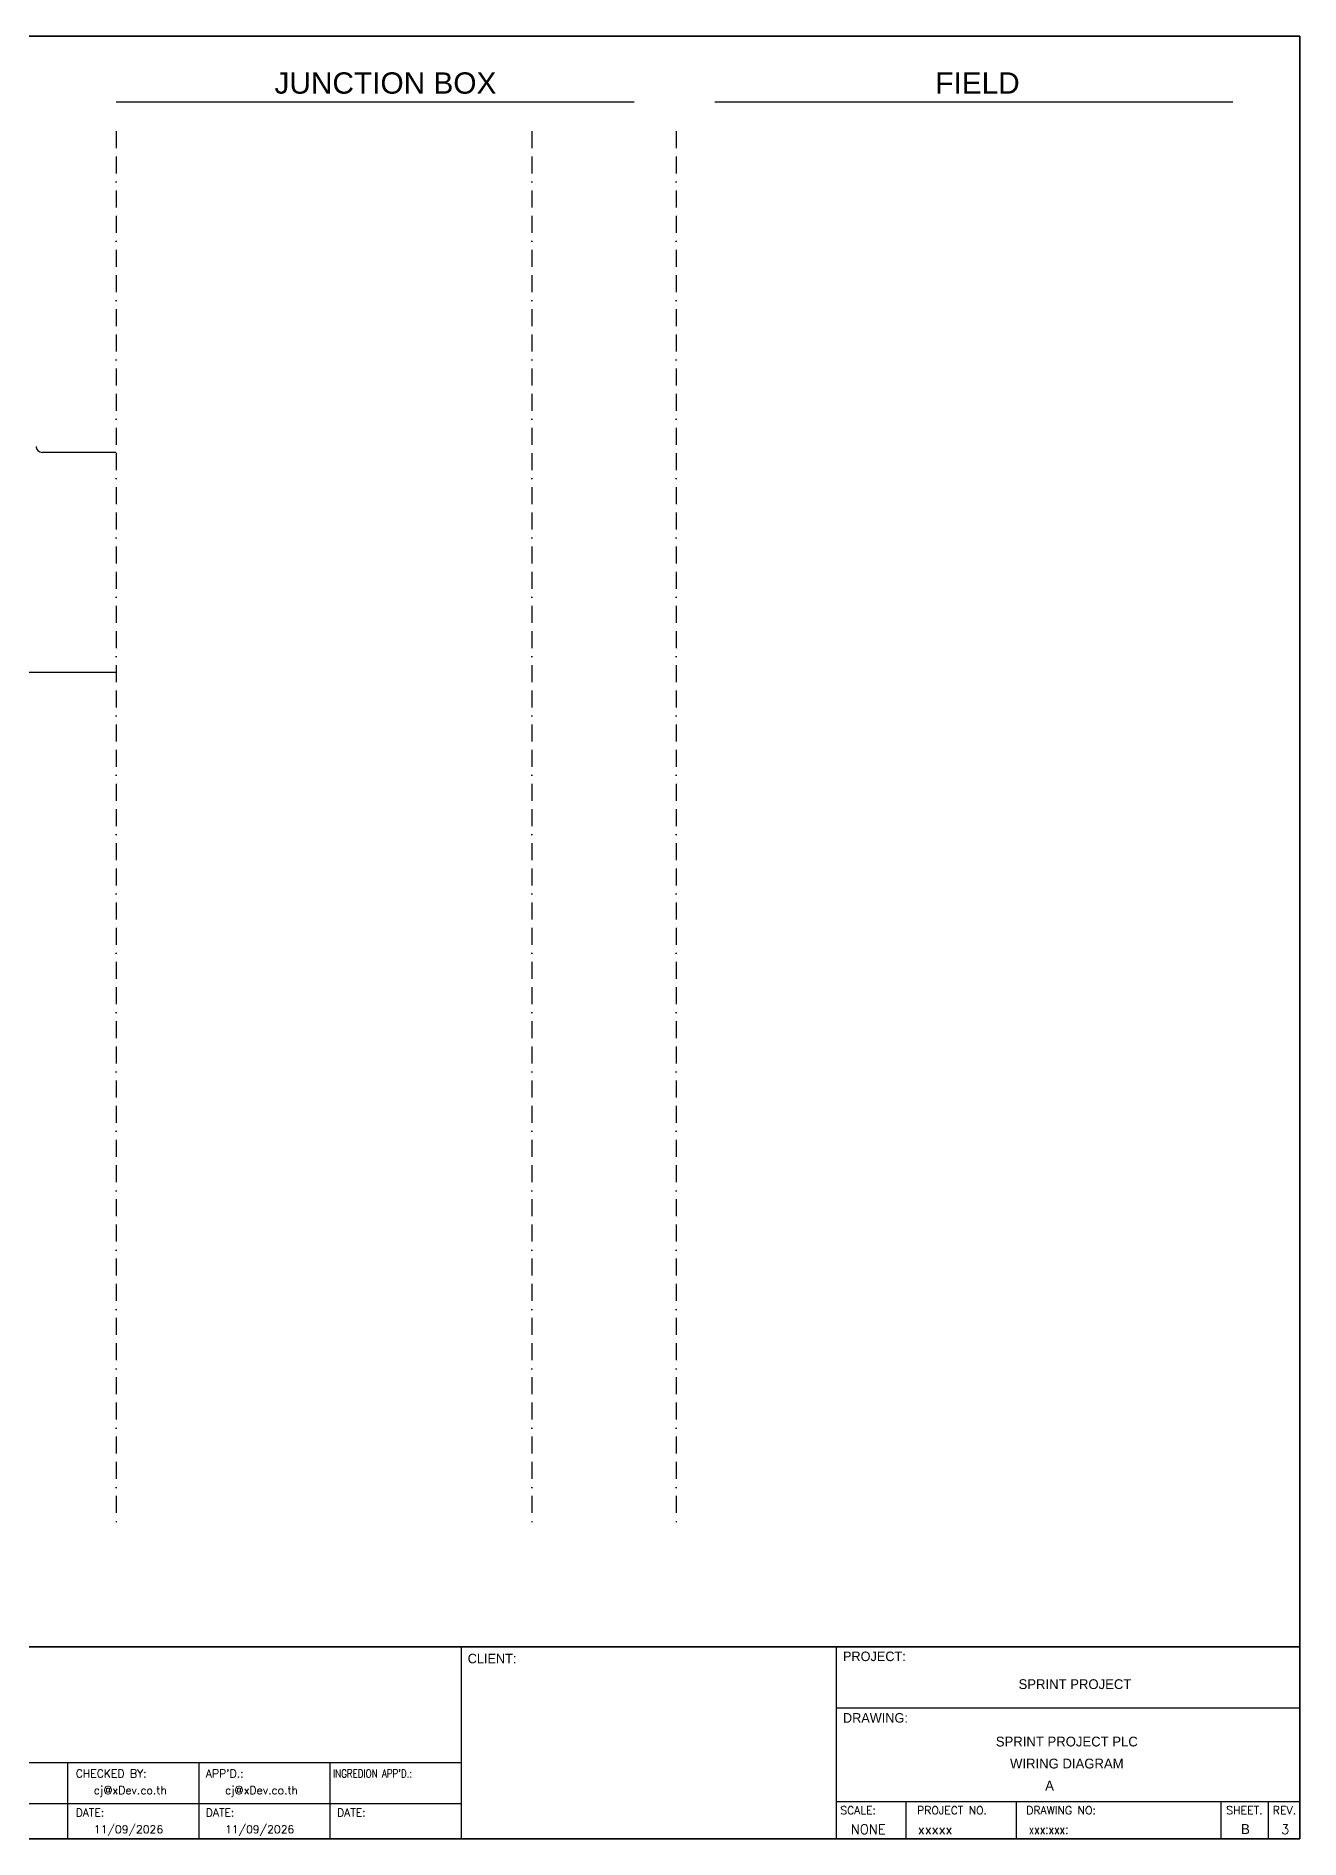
# Model space of a CAD drawing. Header units: millimetres. Extents: x 0 to 62600, y 0 to 14837.
# Drawn here: x 10385 to 12280, y 6008 to 8713 of the extents above; entities that cross this region are included whole.
import ezdxf
from ezdxf.enums import TextEntityAlignment as Align

# ---------------------------------------------------------------- set-up
doc = ezdxf.new("R2010")
doc.units = ezdxf.units.MM
doc.linetypes.add('BORDERX2', pattern=[88.9, 25.4, -12.7, 25.4, -12.7, 0, -12.7])
for name, color, linetype in [('GT_1', 9, 'Continuous'), ('HELPPOINT', 7, 'Continuous'), ('MEMBER', 7, 'Continuous'), ('x01001-FrameArea', 2, 'BORDERX2')]:
    doc.layers.add(name, color=color, linetype=linetype)
doc.layers.add('IE-WIRE', color=7, linetype='Continuous', lineweight=25)
doc.styles.add('HTX11', font='O8111901')
doc.styles.add('ROMANS', font='romans.shx', dxfattribs={"width": 0.85, "height": 25})
doc.styles.get("Standard").update_dxf_attribs({"font": 'arial.ttf'})

msp = doc.modelspace()

# ---------------------------------------------------------------- linework, layer by layer
for p, q in [((10504.8, 8614.1), (11281.5, 8614.1)), ((11402.6, 8614.1), (12179.3, 8614.1))]:
    msp.add_line(p, q)
at = {"color": 4}
for p, q in [((11688.9, 6064.5), (11688.9, 6008.4)), ((11854.2, 6064.5), (11854.2, 6008.4))]:
    msp.add_line(p, q, dxfattribs=at)
at = {"color": 4, "ltscale": 0.5}
for p, q in [((12161.3, 6064.5), (12161.3, 6008.4)), ((12161.3, 6064.5), (12161.3, 6008.4)), ((12232.5, 6064.5), (12232.5, 6008.4)), ((12232.5, 6064.5), (12232.5, 6008.4))]:
    msp.add_line(p, q, dxfattribs=at)
at = {"layer": 'GT_1', "color": 4}
for p, q in [((11022.4, 6008.4), (11022.4, 6296.6)), ((11584.7, 6008.4), (11584.7, 6296.6)), ((11584.7, 6008.4), (11584.7, 6296.6)), ((11584.7, 6008.4), (11584.7, 6296.6)), ((11022.4, 6122.8), (10235.4, 6122.8)), ((10432.2, 6008.4), (10432.2, 6122.8)), ((10628.9, 6008.4), (10628.9, 6122.8)), ((10825.7, 6008.4), (10825.7, 6122.8)), ((11022.4, 6061.3), (10235.4, 6061.3)), ((11584.7, 6064.5), (12279.9, 6064.5))]:
    msp.add_line(p, q, dxfattribs=at)
at = {"layer": 'HELPPOINT', "color": 4, "lineweight": 35}
for p, q in [((8386.6, 8712.6), (12279.9, 8712.6)), ((8386.6, 8712.6), (12279.9, 8712.6)), ((12279.9, 8712.6), (12279.9, 6008.4)), ((12279.9, 8712.6), (12279.9, 6008.4)), ((12279.9, 6008.4), (8386.6, 6008.4)), ((12279.9, 6008.4), (8386.6, 6008.4))]:
    msp.add_line(p, q, dxfattribs=at)
at = {"layer": 'HELPPOINT', "color": 4}
for p, q in [((11584.7, 6205), (12279.9, 6205)), ((11584.7, 6205), (12279.9, 6205)), ((11584.7, 6064.5), (12279.9, 6064.5))]:
    msp.add_line(p, q, dxfattribs=at)
at = {"layer": 'IE-WIRE', "color": 4}
for p, q in [((10393.5, 8088.3), (10504.8, 8088.3)), ((10360.4, 7758.5), (10504.8, 7758.5))]:
    msp.add_line(p, q, dxfattribs=at)
msp.add_arc((10393.5, 8097.2), 8.96, 180, 270, dxfattribs=at)
at = {"layer": 'MEMBER', "color": 4, "lineweight": 35}
msp.add_line((8386.6, 6296.6), (12279.9, 6296.6), dxfattribs=at)
msp.add_line((8386.6, 6296.6), (12279.9, 6296.6), dxfattribs=at)
at = {"layer": 'MEMBER', "color": 4}
for p, q in [((11584.7, 6205), (12279.9, 6205)), ((11584.7, 6205), (12279.9, 6205)), ((11584.7, 6064.5), (12279.9, 6064.5)), ((11584.7, 6064.5), (12279.9, 6064.5))]:
    msp.add_line(p, q, dxfattribs=at)
at = {"layer": 'x01001-FrameArea'}
for p, q in [((10504.8, 8570), (10504.8, 6483.4)), ((11127.9, 8570), (11127.9, 6483.4)), ((11344.6, 8570), (11344.6, 6483.5))]:
    msp.add_line(p, q, dxfattribs=at)

# ---------------------------------------------------------------- texts
at = {"color": 2}
for s, p in [('JUNCTION BOX', (10742.1, 8626.2)), ('FIELD', (11733, 8626.2))]:
    msp.add_text(s, height=32, dxfattribs=at).set_placement(p)
at = {"color": 4, "ltscale": 100, "style": 'HTX11'}
for s, p in [('SPRINT PROJECT', (11942.5, 6240.6)), ('SPRINT PROJECT PLC', (11930.3, 6154.5)), ('WIRING DIAGRAM', (11930.3, 6121.5))]:
    msp.add_text(s, height=14.693, dxfattribs=at).set_placement(p, align=Align.MIDDLE_CENTER)
at = {"style": 'HTX11'}
for tag, text, height, p in [('A', 'A', 14.8, (11904.4, 6088.3)), ('B', 'CHASSIS C3 SLOT 2', 14.821, (12198.2, 6023.3))]:
    msp.add_attdef(tag, text=text, height=height, dxfattribs=at).set_placement(p, align=Align.MIDDLE_CENTER)
at = {"layer": 'GT_1', "color": 4, "style": 'HTX11'}
for s, p in [('CLIENT:', (11031.9, 6271.9)), ('PROJECT:', (11594.6, 6275.2)), ('DRAWING:', (11594.6, 6182.9))]:
    msp.add_text(s, height=14.25, dxfattribs=at).set_placement(p)
at = {"layer": 'MEMBER', "color": 4, "ltscale": 0.8, "style": 'ROMANS'}
for s, height, p in [('CHECKED BY:', 11.875, (10443.9, 6100.6)), ("APP'D.:", 11.88, (10639.1, 6100.6)), ('cj@xDev.co.th', 11.875, (10471.2, 6075.6)), ('cj@xDev.co.th', 11.875, (10667.9, 6075.6)), ('SHEET.', 12, (12169.3, 6045.5)), ('REV.', 12, (12239.2, 6045.5)), ('DATE:', 11.88, (10443.9, 6042)), ('11/09/2026', 11.88, (10471.2, 6016.9)), ('DATE:', 11.88, (10639.1, 6042)), ('11/09/2026', 11.88, (10667.9, 6016.9)), ('DATE:', 11.88, (10835.9, 6042)), ('SCALE:', 11.88, (11590.6, 6045.5)), ('PROJECT NO.', 11.875, (11705.8, 6045.5)), ('DRAWING NO:', 11.875, (11869.5, 6045.5)), ('NONE', 14.23, (11606.6, 6015.8)), ('xxxxx', 14.23, (11707, 6015.8))]:
    msp.add_text(s, height=height, dxfattribs=at).set_placement(p)
at = {"layer": 'MEMBER', "color": 4, "ltscale": 0.8, "style": 'ROMANS', "width": 0.8}
for s, height, p in [("INGREDION APP'D.:", 11.875, (10829.9, 6100.6)), ('xxx:xxx:', 14.23, (11873.2, 6015.8))]:
    msp.add_text(s, height=height, dxfattribs=at).set_placement(p)
at = {"layer": 'MEMBER', "color": 4, "ltscale": 0.8, "style": 'ROMANS'}
msp.add_text('3', height=14.2, dxfattribs=at).set_placement((12257.8, 6015.8), align=Align.CENTER)

doc.saveas('drawing.dxf')
